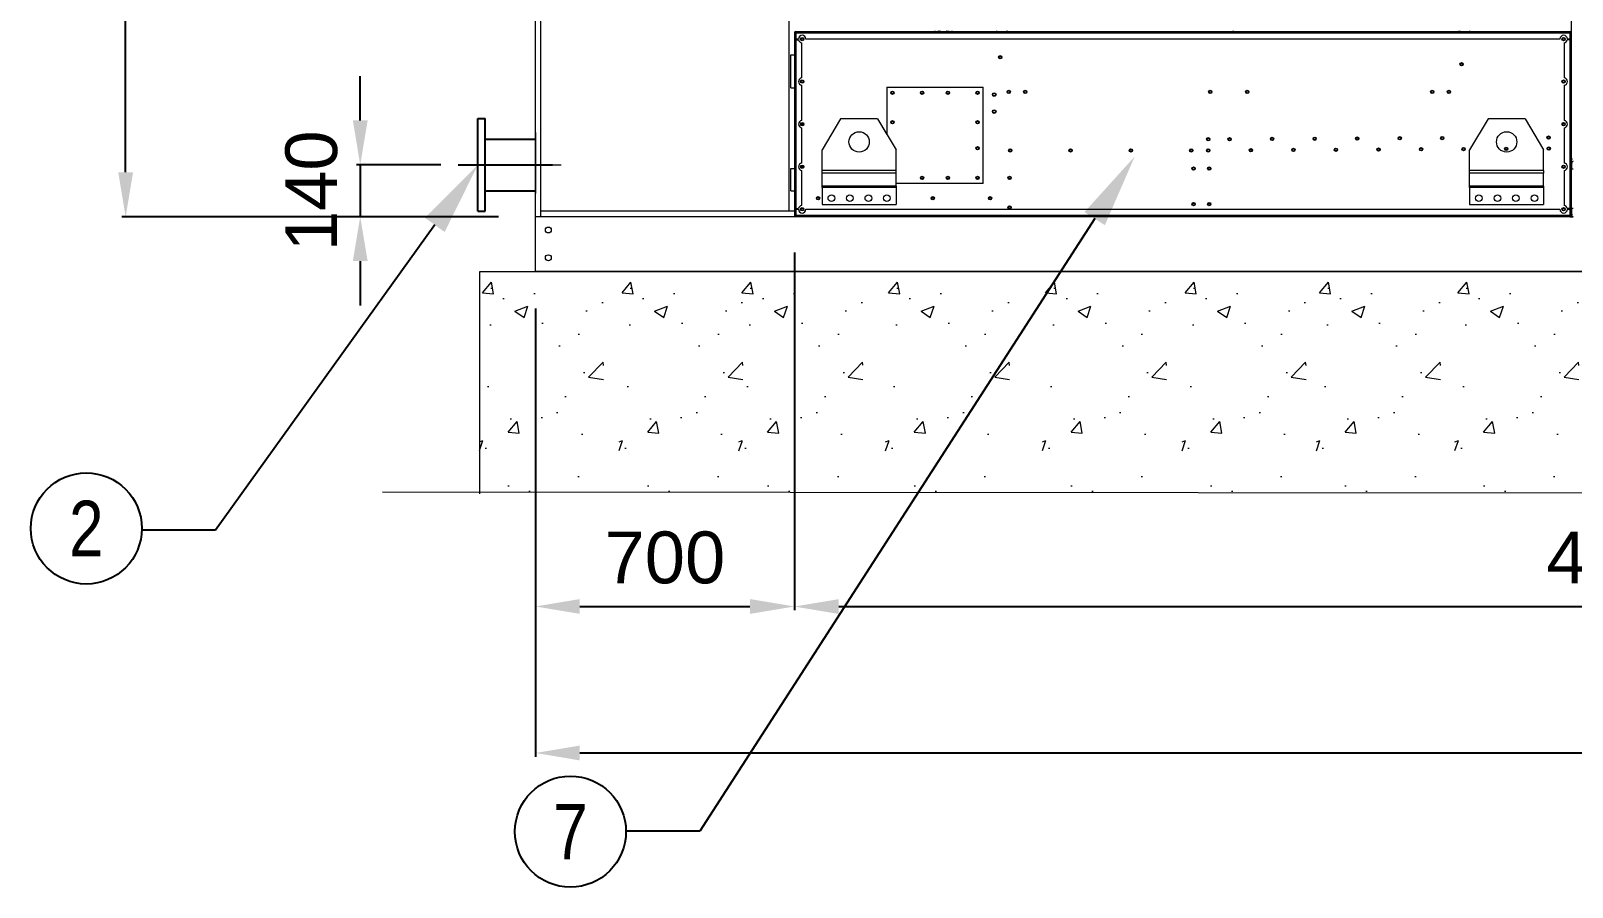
# Model space of a CAD drawing. Header units: millimetres. Extents: x -17070 to 46266, y -291348 to 34996.
# Drawn here: x 25388 to 29554, y 19973 to 22286 of the extents above; entities that cross this region are included whole.
import ezdxf
from ezdxf import colors
from ezdxf.entities.mleader import LeaderData, LeaderLine
from ezdxf.enums import TextEntityAlignment as Align
from ezdxf.math import Vec2, Vec3

# ---------------------------------------------------------------- set-up
doc = ezdxf.new("R2010")
doc.units = ezdxf.units.MM
doc.linetypes.add('CENTER', pattern=[2, 1.25, -0.25, 0.25, -0.25])
for name, color, linetype in [('1', 1, 'CENTER'), ('3', 7, 'Continuous'), ('center', 1, 'CENTER'), ('냉각탑_dim', 1, 'Continuous'), ('냉각탑_text', 3, 'Continuous'), ('냉각탑_기초', 23, 'Continuous')]:
    doc.layers.add(name, color=color, linetype=linetype)
doc.styles.get("Standard").update_dxf_attribs({"font": 'arial.ttf'})
doc.dimstyles.new('1.40', dxfattribs={"dimscale": 20, "dimtxt": 1.5, "dimasz": 1, "dimexe": 0.5, "dimexo": 0.5, "dimgap": 0.5, "dimtad": 1, "dimdec": 0, "dimzin": 0, "dimdsep": 46, "dimtxsty": 'Standard', "dimcen": 0, "dimclrd": 2, "dimclre": 2, "dimclrt": 3, "dimadec": 0, "dimazin": 0, "dimtfac": 1, "dimtdec": 0, "dimtmove": 0, "dimatfit": 0, "dimfxl": 1, "dimtolj": 1, "dimtzin": 0, "dimlwd": -1, "dimlwe": -1, "dimarcsym": 0})

# ---------------------------------------------------------------- blocks, each defined once
blk = doc.blocks.new('*D615')
at = {"color": 2, "transparency": 16777216}
for p, q in [((27451.6, 21687.1), (27451.6, 20720.9)), ((26751.6, 21535.3), (26751.6, 20720.9)), ((26871.6, 20730.9), (27331.6, 20730.9))]:
    blk.add_line(p, q, dxfattribs=at)
for points in [[(26871.6, 20750.9), (26871.6, 20710.9), (26751.6, 20730.9)], [(27331.6, 20750.9), (27331.6, 20710.9), (27451.6, 20730.9)]]:
    blk.add_solid(points, dxfattribs=at)
at = {"layer": 'Defpoints', "color": 0, "transparency": 16777216}
for p in [(27451.6, 21787.1), (26751.6, 21635.3), (27451.6, 20730.9)]:
    blk.add_point(p, dxfattribs=at)
at = {"color": 3, "lineweight": 5, "transparency": 16777216, "insert": (27101.6, 20862.4), "char_height": 140, "attachment_point": 5}
blk.add_mtext('\\A1;700', dxfattribs=at)
blk = doc.blocks.new('*D616')
at = {"color": 2, "transparency": 16777216}
for p, q in [((27451.6, 21683.6), (27451.6, 20720.7)), ((31951.6, 21683.6), (31951.6, 20720.7)), ((27571.6, 20730.7), (31831.6, 20730.7))]:
    blk.add_line(p, q, dxfattribs=at)
for points in [[(27571.6, 20750.7), (27571.6, 20710.7), (27451.6, 20730.7)], [(31831.6, 20750.7), (31831.6, 20710.7), (31951.6, 20730.7)]]:
    blk.add_solid(points, dxfattribs=at)
at = {"layer": 'Defpoints', "color": 0, "transparency": 16777216}
for p in [(27451.6, 21783.6), (31951.6, 21783.6), (31951.6, 20730.7)]:
    blk.add_point(p, dxfattribs=at)
at = {"color": 3, "lineweight": 5, "transparency": 16777216, "insert": (29701.6, 20862.2), "char_height": 140, "attachment_point": 5}
blk.add_mtext('\\A1;4500', dxfattribs=at)
blk = doc.blocks.new('*D618')
at = {"color": 2, "transparency": 16777216}
for p, q in [((26426.7, 24016.6), (25634.2, 24016.6)), ((25644.2, 21903.6), (25644.2, 23896.6)), ((26651.6, 21783.6), (25634.2, 21783.6))]:
    blk.add_line(p, q, dxfattribs=at)
for points in [[(25624.2, 23896.6), (25664.2, 23896.6), (25644.2, 24016.6)], [(25624.2, 21903.6), (25664.2, 21903.6), (25644.2, 21783.6)]]:
    blk.add_solid(points, dxfattribs=at)
at = {"layer": 'Defpoints', "color": 0, "transparency": 16777216}
for p in [(25644.2, 24016.6), (26526.7, 24016.6), (26751.6, 21783.6)]:
    blk.add_point(p, dxfattribs=at)
at = {"color": 3, "lineweight": 5, "transparency": 16777216, "insert": (25512.6, 22900.1), "char_height": 140, "attachment_point": 5, "rotation": 90}
blk.add_mtext('\\A1;2233', dxfattribs=at)
blk = doc.blocks.new('*D608')
at = {"color": 2, "transparency": 16777216}
for p, q in [((26751.6, 21535.3), (26751.6, 20325.2)), ((33051.6, 21535.3), (33051.6, 20325.2)), ((26871.6, 20335.2), (32931.6, 20335.2))]:
    blk.add_line(p, q, dxfattribs=at)
for points in [[(26871.6, 20355.2), (26871.6, 20315.2), (26751.6, 20335.2)], [(32931.6, 20355.2), (32931.6, 20315.2), (33051.6, 20335.2)]]:
    blk.add_solid(points, dxfattribs=at)
at = {"layer": 'Defpoints', "color": 0, "transparency": 16777216}
for p in [(26751.6, 21635.3), (33051.6, 21635.3), (33051.6, 20335.2)]:
    blk.add_point(p, dxfattribs=at)
at = {"color": 3, "lineweight": 5, "transparency": 16777216, "insert": (29901.6, 20466.7), "char_height": 140, "attachment_point": 5}
blk.add_mtext('\\A1;6300', dxfattribs=at)
blk = doc.blocks.new('*D619')
at = {"color": 2, "transparency": 16777216}
for p, q in [((26278.2, 22043.6), (26278.2, 22163.6)), ((26496.1, 21923.6), (26268.2, 21923.6)), ((26278.2, 21923.6), (26278.2, 21783.6)), ((26651.6, 21783.6), (26268.2, 21783.6)), ((26278.2, 21663.6), (26278.2, 21543.6))]:
    blk.add_line(p, q, dxfattribs=at)
for points in [[(26258.2, 22043.6), (26298.2, 22043.6), (26278.2, 21923.6)], [(26258.2, 21663.6), (26298.2, 21663.6), (26278.2, 21783.6)]]:
    blk.add_solid(points, dxfattribs=at)
at = {"layer": 'Defpoints', "color": 0, "transparency": 16777216}
for p in [(26596.1, 21923.6), (26278.2, 21783.6), (26751.6, 21783.6)]:
    blk.add_point(p, dxfattribs=at)
at = {"color": 3, "lineweight": 5, "transparency": 16777216, "insert": (26146.7, 21853.6), "char_height": 140, "attachment_point": 5, "rotation": 90}
blk.add_mtext('\\A1;140', dxfattribs=at)
blk = doc.blocks.new('1')
at = {"color": 0, "lineweight": 20}
for p, q in [((26751.6, 21783.6), (26751.6, 24183.6)), ((26766.6, 21783.6), (26766.6, 24168.6)), ((26751.6, 22011.2), (26751.6, 21846)), ((27451.6, 21798.6), (26766.6, 21798.6)), ((27451.6, 21787.1), (27451.6, 21783.6)), ((26751.6, 21635.3), (26751.6, 21783.6)), ((27451.6, 21783.6), (26751.6, 21783.6)), ((27455.1, 21783.6), (27451.6, 21783.6)), ((29548.1, 21783.6), (29556.3, 21783.6)), ((33051.6, 21635.3), (26751.6, 21635.3))]:
    blk.add_line(p, q, dxfattribs=at)
at = {"color": 7, "lineweight": 20, "ltscale": 0.108889}
blk.add_line((27436.6, 24168.6), (27436.6, 21798.6), dxfattribs=at)
at = {"color": 7, "lineweight": 20}
for p, q in [((29551.6, 21938.7), (29551.6, 24180.5)), ((27455.1, 22283.6), (29548.1, 22283.6)), ((27455.1, 22280.1), (29548.1, 22280.1)), ((29520.6, 22263.6), (27482.6, 22263.6)), ((29548.1, 21787.1), (27455.1, 21787.1)), ((27482.6, 21803.6), (29520.6, 21803.6)), ((29548.1, 21783.6), (27455.1, 21783.6))]:
    blk.add_line(p, q, dxfattribs=at)
at = {"color": 7, "lineweight": 20, "ltscale": 0.001111}
for p, q in [((27453.6, 22280.1), (27451.6, 22280.1)), ((27455.1, 22263.6), (27455.1, 22261.6)), ((29551.6, 22280.1), (29549.6, 22280.1)), ((27451.6, 21787.1), (27453.6, 21787.1)), ((27455.1, 21805.6), (27455.1, 21803.6)), ((29549.6, 21787.1), (29551.6, 21787.1))]:
    blk.add_line(p, q, dxfattribs=at)
at = {"color": 7, "lineweight": 20, "ltscale": 0.010278}
for p, q in [((27451.6, 22280.1), (27451.6, 22261.6)), ((27453.6, 22261.6), (27453.6, 22280.1)), ((29548.1, 22261.6), (29548.1, 22280.1)), ((29549.6, 22280.1), (29549.6, 22261.6)), ((29551.6, 22261.6), (29551.6, 22280.1)), ((27451.6, 21805.6), (27451.6, 21787.1)), ((27453.6, 21787.1), (27453.6, 21805.6)), ((29548.1, 21787.1), (29548.1, 21805.6)), ((29549.6, 21805.6), (29549.6, 21787.1)), ((29551.6, 21787.1), (29551.6, 21805.6))]:
    blk.add_line(p, q, dxfattribs=at)
at = {"color": 7, "lineweight": 20, "ltscale": 0.253333}
for p, q in [((27451.6, 22261.6), (27451.6, 21805.6)), ((27455.1, 22261.6), (27455.1, 21805.6)), ((29548.1, 21805.6), (29548.1, 22261.6)), ((29551.6, 21805.6), (29551.6, 22261.6))]:
    blk.add_line(p, q, dxfattribs=at)
at = {"color": 7, "lineweight": 20, "ltscale": 0.001944}
for p, q in [((27451.6, 22261.6), (27455.1, 22261.6)), ((27455.1, 22280.1), (27455.1, 22283.6)), ((29548.1, 22280.1), (29548.1, 22283.6)), ((29551.6, 22261.6), (29548.1, 22261.6)), ((27451.6, 21805.6), (27455.1, 21805.6)), ((27455.1, 21787.1), (27455.1, 21783.6)), ((29551.6, 21805.6), (29548.1, 21805.6)), ((29548.1, 21787.1), (29548.1, 21783.6))]:
    blk.add_line(p, q, dxfattribs=at)
at = {"color": 7, "lineweight": 20, "ltscale": 0.000833333}
for p, q in [((27455.1, 22280.1), (27453.6, 22280.1)), ((29548.1, 22280.1), (29549.6, 22280.1)), ((27455.1, 21787.1), (27453.6, 21787.1)), ((29548.1, 21787.1), (29549.6, 21787.1))]:
    blk.add_line(p, q, dxfattribs=at)
at = {"color": 7, "lineweight": 20, "ltscale": 0.009167}
for p, q in [((27455.1, 22280.1), (27455.1, 22263.6)), ((29548.1, 22263.6), (29548.1, 22280.1)), ((27455.1, 21803.6), (27455.1, 21787.1)), ((29548.1, 21787.1), (29548.1, 21803.6))]:
    blk.add_line(p, q, dxfattribs=at)
at = {"color": 7, "lineweight": 20, "ltscale": 0.004167}
for p, q in [((27462.6, 22263.6), (27455.1, 22263.6)), ((29548.1, 22263.6), (29540.6, 22263.6)), ((27455.1, 21803.6), (27462.6, 21803.6)), ((29540.6, 21803.6), (29548.1, 21803.6))]:
    blk.add_line(p, q, dxfattribs=at)
at = {"color": 7, "lineweight": 20, "ltscale": 0.004279}
for p, q in [((27455.1, 22261.6), (27462.8, 22261.6)), ((29548.1, 22261.6), (29540.4, 22261.6)), ((27455.1, 21805.6), (27462.8, 21805.6)), ((29548.1, 21805.6), (29540.4, 21805.6))]:
    blk.add_line(p, q, dxfattribs=at)
at = {"color": 7, "lineweight": 20, "ltscale": 0.052833}
for p, q in [((27471.6, 22158.6), (27471.6, 22253.7)), ((29531.6, 22253.7), (29531.6, 22158.6)), ((27471.6, 22043.6), (27471.6, 22138.7)), ((29531.6, 22138.7), (29531.6, 22043.6)), ((27471.6, 21928.6), (27471.6, 22023.7)), ((29531.6, 22023.7), (29531.6, 21928.6)), ((27471.6, 21813.6), (27471.6, 21908.7)), ((29531.6, 21908.7), (29531.6, 21813.6))]:
    blk.add_line(p, q, dxfattribs=at)
at = {"color": 7, "lineweight": 20, "ltscale": 0.001115}
for p, q in [((27998.8, 22283.6), (27999, 22285.6)), ((28025.4, 22283.6), (28025.6, 22285.6)), ((28027.6, 22283.6), (28027.8, 22285.6)), ((28637.8, 22285.6), (28637.6, 22283.6)), ((28637.6, 22283.6), (28637.8, 22285.6)), ((29247.8, 22285.6), (29247.6, 22283.6)), ((29250.8, 22283.6), (29250.9, 22285.6)), ((29277.4, 22283.6), (29277.5, 22285.6))]:
    blk.add_line(p, q, dxfattribs=at)
at = {"color": 7, "lineweight": 20, "ltscale": 0.02475}
for p, q in [((27441.6, 22176.6), (27441.6, 22221.2)), ((27441.6, 22132.1), (27441.6, 22176.6))]:
    blk.add_line(p, q, dxfattribs=at)
at = {"color": 7, "lineweight": 20, "ltscale": 0.005555}
for p, q in [((27441.6, 22221.2), (27451.6, 22221.2)), ((27441.6, 22132.1), (27451.6, 22132.1)), ((27441.6, 21913.9), (27451.6, 21913.9)), ((27441.6, 21853.4), (27451.6, 21853.4))]:
    blk.add_line(p, q, dxfattribs=at)
at = {"color": 7, "lineweight": 20, "ltscale": 0.144444}
for p, q in [((27701.6, 22133.6), (27961.6, 22133.6)), ((27701.6, 22133.6), (27701.6, 22006.1)), ((27961.6, 21873.6), (27961.6, 22133.6)), ((27961.6, 21873.6), (27726.6, 21873.6))]:
    blk.add_line(p, q, dxfattribs=at)
at = {"color": 7, "lineweight": 20, "ltscale": 1.31036e-06}
blk.add_line((27986.6, 22113.6), (27986.6, 22113.6), dxfattribs=at)
at = {"color": 7, "lineweight": 20, "ltscale": 0.053832}
for p, q in [((27576.6, 22047.6), (27526.6, 21964.6)), ((27676.6, 22047.6), (27726.6, 21964.6)), ((29326.6, 22047.6), (29276.6, 21964.6)), ((29426.6, 22047.6), (29476.6, 21964.6))]:
    blk.add_line(p, q, dxfattribs=at)
at = {"color": 7, "lineweight": 20, "ltscale": 0.055556}
for p, q in [((27676.6, 22047.6), (27576.6, 22047.6)), ((29426.6, 22047.6), (29326.6, 22047.6))]:
    blk.add_line(p, q, dxfattribs=at)
at = {"color": 7, "lineweight": 20, "ltscale": 0.026916}
blk.add_line((27676.6, 22047.6), (27701.6, 22006.1), dxfattribs=at)
at = {"color": 7, "lineweight": 20, "ltscale": 1.31073e-06}
blk.add_line((27986.6, 22067.6), (27986.6, 22067.6), dxfattribs=at)
at = {"lineweight": 5}
blk.add_line((26751.6, 21858.7), (26751.6, 21998.5), dxfattribs=at)
at = {"color": 7, "lineweight": 20, "ltscale": 0.003143}
for p, q in [((27471.6, 22036.5), (27471.6, 22030.8)), ((27471.6, 21921.5), (27471.6, 21915.8))]:
    blk.add_line(p, q, dxfattribs=at)
at = {"color": 7, "lineweight": 20, "ltscale": 0.031187}
for p, q in [((27526.6, 21908.5), (27526.6, 21964.6)), ((29276.6, 21908.5), (29276.6, 21964.6)), ((29476.6, 21908.5), (29476.6, 21964.6))]:
    blk.add_line(p, q, dxfattribs=at)
at = {"color": 7, "lineweight": 20, "ltscale": 0.004095}
blk.add_line((27726.6, 21862.7), (27726.6, 21964.6), dxfattribs=at)
at = {"color": 7, "lineweight": 20, "ltscale": 0.016806}
for p, q in [((27441.6, 21883.6), (27441.6, 21913.9)), ((27441.6, 21853.4), (27441.6, 21883.6))]:
    blk.add_line(p, q, dxfattribs=at)
at = {"color": 7, "lineweight": 20, "ltscale": 0.001722}
blk.add_line((29554.7, 21938.7), (29551.6, 21938.7), dxfattribs=at)
at = {"color": 7, "lineweight": 20, "ltscale": 0.001778}
for p, q in [((29554.8, 21928.9), (29551.6, 21928.9)), ((29554.8, 21788.3), (29551.6, 21788.3))]:
    blk.add_line(p, q, dxfattribs=at)
at = {"color": 7, "lineweight": 20, "ltscale": 0.009611}
for p, q in [((29551.6, 21928.9), (29551.6, 21911.6)), ((29551.6, 21805.6), (29551.6, 21788.3))]:
    blk.add_line(p, q, dxfattribs=at)
at = {"color": 7, "lineweight": 20, "ltscale": 0.002611}
for p, q in [((29556.3, 21911.6), (29551.6, 21911.6)), ((29556.3, 21805.6), (29551.6, 21805.6))]:
    blk.add_line(p, q, dxfattribs=at)
at = {"color": 7, "lineweight": 20, "ltscale": 0.058889}
blk.add_line((29551.6, 21805.6), (29551.6, 21911.6), dxfattribs=at)
at = {"color": 7, "lineweight": 20, "ltscale": 0.003919}
for p, q in [((27526.6, 21901.5), (27526.6, 21908.5)), ((29276.6, 21901.5), (29276.6, 21908.5)), ((29476.6, 21908.5), (29476.6, 21901.5))]:
    blk.add_line(p, q, dxfattribs=at)
at = {"color": 7, "lineweight": 20, "ltscale": 0.097222}
for p, q in [((27726.6, 21908.5), (27526.6, 21908.5)), ((27726.6, 21901.5), (27526.6, 21901.5))]:
    blk.add_line(p, q, dxfattribs=at)
at = {"color": 7, "lineweight": 20, "ltscale": 0.019545}
for p, q in [((27526.6, 21866.3), (27526.6, 21901.5)), ((29276.6, 21866.3), (29276.6, 21901.5)), ((29476.6, 21866.3), (29476.6, 21901.5))]:
    blk.add_line(p, q, dxfattribs=at)
at = {"color": 7, "lineweight": 20, "ltscale": 0.111111}
for p, q in [((29476.6, 21908.5), (29276.6, 21908.5)), ((29476.6, 21901.5), (29276.6, 21901.5)), ((27726.6, 21866.3), (27526.6, 21866.3)), ((27726.6, 21862.7), (27526.6, 21862.7)), ((29476.6, 21866.3), (29276.6, 21866.3)), ((29476.6, 21862.7), (29276.6, 21862.7)), ((27526.6, 21816.6), (27726.6, 21816.6)), ((29276.6, 21816.6), (29476.6, 21816.6))]:
    blk.add_line(p, q, dxfattribs=at)
at = {"color": 7, "lineweight": 20, "ltscale": 0.001959}
for p, q in [((27526.6, 21862.7), (27526.6, 21866.3)), ((27726.6, 21866.3), (27726.6, 21862.7)), ((29276.6, 21862.7), (29276.6, 21866.3)), ((29476.6, 21866.3), (29476.6, 21862.7))]:
    blk.add_line(p, q, dxfattribs=at)
at = {"color": 7, "lineweight": 20, "ltscale": 0.025612}
for p, q in [((27526.6, 21862.7), (27526.6, 21816.6)), ((27726.6, 21862.7), (27726.6, 21816.6)), ((29276.6, 21862.7), (29276.6, 21816.6)), ((29476.6, 21862.7), (29476.6, 21816.6))]:
    blk.add_line(p, q, dxfattribs=at)
at = {"color": 7, "lineweight": 20}
for centre, radius in [((27472.6, 22263.6), 4.5), ((27472.6, 22263.6), 3), ((29530.6, 22263.6), 4.5), ((29530.6, 22263.6), 3), ((28007.8, 22214.3), 4.5), ((28007.8, 22214.3), 3), ((29254.6, 22195.6), 4.5), ((29254.6, 22195.6), 3), ((27472.6, 22148.6), 4.5), ((27472.6, 22148.6), 3), ((27716.6, 22118.6), 4.5), ((27716.6, 22118.6), 3), ((27796.6, 22118.6), 4.5), ((27796.6, 22118.6), 3), ((27866.6, 22118.6), 4.5), ((27866.6, 22118.6), 3), ((27946.6, 22118.6), 4.5), ((27946.6, 22118.6), 3), ((28030.7, 22120.6), 4.5), ((28030.7, 22120.6), 3), ((28075.7, 22120.6), 4.5), ((28075.7, 22120.6), 3), ((28575.7, 22120.6), 4.5), ((28575.7, 22120.6), 3), ((28675.7, 22120.6), 4.5), ((28675.7, 22120.6), 3), ((29175.7, 22120.6), 4.5), ((29175.7, 22120.6), 3), ((29220.7, 22120.6), 4.5), ((29220.7, 22120.6), 3), ((29530.6, 22148.6), 4.5), ((29530.6, 22148.6), 3), ((27991.6, 22113.6), 5), ((27991.6, 22113.6), 3.5), ((27472.6, 22033.6), 4.5), ((27472.6, 22033.6), 3), ((27716.6, 22038.6), 4.5), ((27716.6, 22038.6), 3), ((27946.6, 22038.6), 4.5), ((27946.6, 22038.6), 3), ((27991.6, 22067.6), 5), ((27991.6, 22067.6), 3.5), ((29530.6, 22033.6), 4.5), ((29530.6, 22033.6), 3), ((27626.6, 21985.6), 27.5), ((28570.2, 21992.7), 4.5), ((28570.2, 21992.7), 3), ((28627.7, 21993), 4.5), ((28627.7, 21993), 3), ((28742.7, 21993.6), 4.5), ((28742.7, 21993.6), 3), ((28857.7, 21994.2), 4.5), ((28857.7, 21994.2), 3), ((28972.7, 21994.8), 4.5), ((28972.7, 21994.8), 3), ((29087.7, 21995.4), 4.5), ((29087.7, 21995.4), 3), ((29202.7, 21996), 4.5), ((29202.7, 21996), 3), ((29376.6, 21985.6), 27.5), ((29490.1, 21997.5), 4.5), ((29490.1, 21997.5), 3), ((27946.6, 21968.6), 4.5), ((27946.6, 21968.6), 3), ((28035.1, 21962.6), 4.5), ((28035.1, 21962.6), 3), ((28198.1, 21962.6), 4.5), ((28198.1, 21962.6), 3), ((28361.1, 21962.6), 4.5), ((28361.1, 21962.6), 3), ((28524.1, 21962.6), 4.5), ((28524.1, 21962.6), 3), ((28570.3, 21962.7), 4.5), ((28570.3, 21962.7), 3), ((28685.3, 21963.3), 4.5), ((28685.3, 21963.3), 3), ((28800.3, 21963.9), 4.5), ((28800.3, 21963.9), 3), ((28915.3, 21964.5), 4.5), ((28915.3, 21964.5), 3), ((29030.3, 21965.1), 4.5), ((29030.3, 21965.1), 3), ((29145.3, 21965.7), 4.5), ((29145.3, 21965.7), 3), ((29260.3, 21966.3), 4.5), ((29260.3, 21966.3), 3), ((29375.3, 21966.9), 4.5), ((29375.3, 21966.9), 3), ((29490.3, 21967.5), 4.5), ((29490.3, 21967.5), 3), ((27472.6, 21918.6), 4.5), ((27472.6, 21918.6), 3), ((28530.6, 21913.6), 4.5), ((28530.6, 21913.6), 3), ((28572.6, 21913.6), 4.5), ((28572.6, 21913.6), 3), ((29530.6, 21918.6), 4.5), ((29530.6, 21918.6), 3), ((27796.6, 21888.6), 4.5), ((27796.6, 21888.6), 3), ((27866.6, 21888.6), 4.5), ((27866.6, 21888.6), 3), ((27946.6, 21888.6), 4.5), ((27946.6, 21888.6), 3), ((28033.1, 21888.6), 4.5), ((28033.1, 21888.6), 3), ((27515.6, 21833.6), 4.5), ((27515.6, 21833.6), 3), ((27551.6, 21833.6), 9), ((27601.6, 21833.6), 9), ((27651.6, 21833.6), 9), ((27701.6, 21833.6), 9), ((27825.6, 21833.6), 4.5), ((27825.6, 21833.6), 3), ((27980.6, 21833.6), 4.5), ((27980.6, 21833.6), 3), ((29301.6, 21833.6), 9), ((29351.6, 21833.6), 9), ((29401.6, 21833.6), 9), ((29451.6, 21833.6), 9), ((27472.6, 21803.6), 4.5), ((27472.6, 21803.6), 3), ((28033.1, 21808.6), 4.5), ((28033.1, 21808.6), 3), ((28530.6, 21817.6), 4.5), ((28530.6, 21817.6), 3), ((28572.6, 21817.6), 4.5), ((28572.6, 21817.6), 3), ((29530.6, 21803.6), 4.5), ((29530.6, 21803.6), 3)]:
    blk.add_circle(centre, radius, dxfattribs=at)
at = {"lineweight": 20}
for centre in [(26786.6, 21747.8), (26786.6, 21672.8)]:
    blk.add_circle(centre, 8, dxfattribs=at)
at = {"color": 7, "lineweight": 20}
for centre, radius, start, end in [((27455.1, 22280.1), 3.5, 90, 180), ((27455.1, 22280.1), 1.5, 90, 180), ((27472.6, 22263.6), 10, 0, 180), ((27472.6, 22263.6), 10, 191.537, 264.2608), ((27490.1, 22280.1), 3.5, 89.755, 90), ((27854.4, 22293.6), 25, 198.6635, 203.5788), ((27854.4, 22293.6), 17, 208.0734, 216.0328), ((27854.4, 22293.6), 15, 212.232, 221.8115), ((27854.4, 22293.6), 12.5, 219.7932, 233.1319), ((27854.4, 22293.6), 12.5, 306.8681, 320.2068), ((27854.4, 22293.6), 15, 318.1885, 327.768), ((27854.4, 22293.6), 17, 323.9672, 331.9266), ((27854.4, 22293.6), 25, 336.4218, 341.3365), ((29513.1, 22280.1), 3.5, 90, 90.245), ((29530.6, 22263.6), 10, 0, 180), ((29530.6, 22263.6), 3, 173.8521, 180.0284), ((29530.6, 22263.6), 10, 275.7392, 348.463), ((29548.1, 22280.1), 3.5, 0, 90), ((29548.1, 22280.1), 1.5, 0, 90), ((27472.6, 22148.6), 10, 95.7392, 264.2608), ((29530.6, 22148.6), 3, 173.8521, 180.0293), ((29530.6, 22148.6), 10, 275.7392, 84.2608), ((27472.6, 22033.6), 10, 95.7392, 264.2608), ((29530.6, 22033.6), 10, 275.7392, 84.2608), ((29530.6, 22033.6), 3, 173.8521, 180.0293), ((27472.6, 21918.6), 10, 95.7392, 264.2608), ((29530.6, 21918.6), 3, 173.8521, 180.0293), ((29530.6, 21918.6), 10, 275.7392, 84.2608), ((29556.3, 21928.9), 4.7, 90, 180), ((27455.1, 21787.1), 3.5, 180, 270), ((27455.1, 21787.1), 1.5, 180, 270), ((27472.6, 21803.6), 10, 180, 0), ((27472.6, 21803.6), 10, 95.7392, 168.463), ((29530.6, 21803.6), 10, 180, 0), ((29530.6, 21803.6), 3, 173.8521, 180.0293), ((29530.6, 21803.6), 10, 11.537, 84.2608), ((29548.1, 21787.1), 3.5, 270, 0), ((29548.1, 21787.1), 1.5, 270, 0), ((29556.3, 21788.3), 4.7, 180, 270)]:
    blk.add_arc(centre, radius, start, end, dxfattribs=at)
at = {"layer": '1'}
blk.add_line((26542.5, 21923.6), (26798.7, 21923.6), dxfattribs=at)
at = {"layer": '3'}
for p, q in [((26596.1, 21798.6), (26596.1, 22048.6)), ((26596.1, 22048.6), (26616.1, 22048.6)), ((26616.1, 21798.6), (26616.1, 22048.6)), ((26616.1, 21993.5), (26751.6, 21993.5)), ((26616.1, 21853.7), (26751.6, 21853.7)), ((26596.1, 21798.6), (26616.1, 21798.6))]:
    blk.add_line(p, q, dxfattribs=at)
at = {"layer": 'center', "lineweight": 20, "ltscale": 30}
blk.add_line((26547.2, 21923.6), (26821.1, 21923.6), dxfattribs=at)

msp = doc.modelspace()

# ---------------------------------------------------------------- hatches: boundary and pattern name
at = {"layer": '냉각탑_기초', "lineweight": 20, "ltscale": 30}
h = msp.add_hatch(dxfattribs=at)
h.set_pattern_fill('AR-CONC', color=256, scale=50, style=0)
h.set_pattern_definition([(50, (12006.97, 5093.97), (358.63, -31.376), [37.5, -412.5]), (355, (12006.97, 5093.97), (-69.3757, 376.096), [30, -330]), (100.4514, (12036.86, 5091.35), (289.2547, 344.72), [31.87, -350.571]), (46.1842, (12006.97, 5193.97), (533.6205, -82.7595), [56.25, -618.75]), (96.6356, (12051.44, 5187.07), (467.331, 487.059), [47.805, -525.856]), (351.1842, (12007, 5193.97), (467.331, 487.059), [45, -495]), (21, (12056.97, 5168.97), (298.4535, -201.3094), [37.5, -412.5]), (326, (12056.97, 5168.97), (121.6577, 362.575), [30, -330]), (71.4514, (12081.84, 5152.2), (420.1113, 161.265), [31.87, -350.571]), (37.5, (12006.97, 5093.97), (6.0799, 166.4469), [0, -326, 0, -335, 0, -331.25]), (7.5, (12006.97, 5093.97), (131.5348, 197.2059), [0, -191, 0, -318.5, 0, -126.25]), (327.5, (11895.47, 5093.97), (266.9112, -11.2774), [0, -125, 0, -390, 0, -517.5]), (317.5, (11845.47, 5093.97), (291.593, 50.0525), [0, -162.5, 0, -259, 0, -367.5])])
h.paths.add_polyline_path([(26935.5, 21635.3), (26600.5, 21635.3), (26600.5, 21035.3), (26935.5, 21035.3)])
h = msp.add_hatch(dxfattribs=at)
h.set_pattern_fill('AR-CONC', color=256, scale=50, style=0)
h.set_pattern_definition([(50, (12384.04, 5093.97), (358.63, -31.376), [37.5, -412.5]), (355, (12384.04, 5093.97), (-69.3757, 376.096), [30, -330]), (100.4514, (12413.93, 5091.35), (289.2547, 344.72), [31.87, -350.571]), (46.1842, (12384.04, 5193.97), (533.6205, -82.7595), [56.25, -618.75]), (96.6356, (12428.5, 5187.07), (467.331, 487.059), [47.805, -525.856]), (351.1842, (12384.04, 5193.97), (467.331, 487.059), [45, -495]), (21, (12434.04, 5168.97), (298.4535, -201.3094), [37.5, -412.5]), (326, (12434.04, 5168.97), (121.6577, 362.575), [30, -330]), (71.4514, (12458.9, 5152.2), (420.1113, 161.265), [31.87, -350.571]), (37.5, (12384.04, 5093.97), (6.0799, 166.4469), [0, -326, 0, -335, 0, -331.25]), (7.5, (12384.04, 5093.97), (131.5348, 197.2059), [0, -191, 0, -318.5, 0, -126.25]), (327.5, (12272.54, 5093.97), (266.9112, -11.2774), [0, -125, 0, -390, 0, -517.5]), (317.5, (12222.54, 5093.97), (291.593, 50.0525), [0, -162.5, 0, -259, 0, -367.5])])
h.paths.add_polyline_path([(27312.6, 21635.3), (26977.6, 21635.3), (26977.6, 21035.3), (27312.6, 21035.3)])
h = msp.add_hatch(dxfattribs=at)
h.set_pattern_fill('AR-CONC', color=256, scale=50, style=0)
h.set_pattern_definition([(50, (12708.12, 5093.97), (358.63, -31.376), [37.5, -412.5]), (355, (12708.12, 5093.97), (-69.3757, 376.096), [30, -330]), (100.4514, (12738, 5091.35), (289.2547, 344.72), [31.87, -350.571]), (46.1842, (12708.12, 5193.97), (533.6205, -82.7595), [56.25, -618.75]), (96.6356, (12752.6, 5187.07), (467.331, 487.059), [47.805, -525.856]), (351.1842, (12708.1, 5193.97), (467.331, 487.059), [45, -495]), (21, (12758.12, 5168.97), (298.4535, -201.3094), [37.5, -412.5]), (326, (12758.12, 5168.97), (121.6577, 362.575), [30, -330]), (71.4514, (12783, 5152.2), (420.1113, 161.265), [31.87, -350.571]), (37.5, (12708.12, 5093.97), (6.0799, 166.4469), [0, -326, 0, -335, 0, -331.25]), (7.5, (12708.12, 5093.97), (131.5348, 197.2059), [0, -191, 0, -318.5, 0, -126.25]), (327.5, (12596.62, 5093.97), (266.9112, -11.2774), [0, -125, 0, -390, 0, -517.5]), (317.5, (12546.62, 5093.97), (291.593, 50.0525), [0, -162.5, 0, -259, 0, -367.5])])
h.paths.add_polyline_path([(27636.6, 21635.3), (27301.6, 21635.3), (27301.6, 21035.3), (27636.6, 21035.3)])
h = msp.add_hatch(dxfattribs=at)
h.set_pattern_fill('AR-CONC', color=256, scale=50, style=0)
h.set_pattern_definition([(50, (13104.57, 5093.97), (358.63, -31.376), [37.5, -412.5]), (355, (13104.57, 5093.97), (-69.3757, 376.096), [30, -330]), (100.4514, (13134.46, 5091.35), (289.2547, 344.72), [31.87, -350.571]), (46.1842, (13104.57, 5193.97), (533.6205, -82.7595), [56.25, -618.75]), (96.6356, (13149.04, 5187.07), (467.331, 487.059), [47.805, -525.856]), (351.1842, (13104.6, 5193.97), (467.331, 487.059), [45, -495]), (21, (13154.57, 5168.97), (298.4535, -201.3094), [37.5, -412.5]), (326, (13154.57, 5168.97), (121.6577, 362.575), [30, -330]), (71.4514, (13179.45, 5152.2), (420.1113, 161.265), [31.87, -350.571]), (37.5, (13104.57, 5093.97), (6.0799, 166.4469), [0, -326, 0, -335, 0, -331.25]), (7.5, (13104.57, 5093.97), (131.5348, 197.2059), [0, -191, 0, -318.5, 0, -126.25]), (327.5, (12993.07, 5093.97), (266.9112, -11.2774), [0, -125, 0, -390, 0, -517.5]), (317.5, (12943.07, 5093.97), (291.593, 50.0525), [0, -162.5, 0, -259, 0, -367.5])])
h.paths.add_polyline_path([(28033.1, 21635.3), (27698.1, 21635.3), (27698.1, 21035.3), (28033.1, 21035.3)])
h = msp.add_hatch(dxfattribs=at)
h.set_pattern_fill('AR-CONC', color=256, scale=50, style=0)
h.set_pattern_definition([(50, (13528.75, 5093.97), (358.63, -31.376), [37.5, -412.5]), (355, (13528.75, 5093.97), (-69.3757, 376.096), [30, -330]), (100.4514, (13558.64, 5091.35), (289.2547, 344.72), [31.87, -350.571]), (46.1842, (13528.75, 5193.97), (533.6205, -82.7595), [56.25, -618.75]), (96.6356, (13573.2, 5187.07), (467.331, 487.059), [47.805, -525.856]), (351.1842, (13528.75, 5193.97), (467.331, 487.059), [45, -495]), (21, (13578.75, 5168.97), (298.4535, -201.3094), [37.5, -412.5]), (326, (13578.75, 5168.97), (121.6577, 362.575), [30, -330]), (71.4514, (13603.62, 5152.2), (420.1113, 161.265), [31.87, -350.571]), (37.5, (13528.75, 5093.97), (6.0799, 166.4469), [0, -326, 0, -335, 0, -331.25]), (7.5, (13528.75, 5093.97), (131.5348, 197.2059), [0, -191, 0, -318.5, 0, -126.25]), (327.5, (13417.25, 5093.97), (266.9112, -11.2774), [0, -125, 0, -390, 0, -517.5]), (317.5, (13367.25, 5093.97), (291.593, 50.0525), [0, -162.5, 0, -259, 0, -367.5])])
h.paths.add_polyline_path([(28457.3, 21635.3), (28122.3, 21635.3), (28122.3, 21035.3), (28457.3, 21035.3)])
h = msp.add_hatch(dxfattribs=at)
h.set_pattern_fill('AR-CONC', color=256, scale=50, style=0)
h.set_pattern_definition([(50, (13905.8, 5093.97), (358.63, -31.376), [37.5, -412.5]), (355, (13905.8, 5093.97), (-69.3757, 376.096), [30, -330]), (100.4514, (13935.7, 5091.35), (289.2547, 344.72), [31.87, -350.571]), (46.1842, (13905.8, 5193.97), (533.6205, -82.7595), [56.25, -618.75]), (96.6356, (13950.27, 5187.07), (467.331, 487.059), [47.805, -525.856]), (351.1842, (13905.8, 5193.97), (467.331, 487.059), [45, -495]), (21, (13955.8, 5168.97), (298.4535, -201.3094), [37.5, -412.5]), (326, (13955.8, 5168.97), (121.6577, 362.575), [30, -330]), (71.4514, (13980.67, 5152.2), (420.1113, 161.265), [31.87, -350.571]), (37.5, (13905.8, 5093.97), (6.0799, 166.4469), [0, -326, 0, -335, 0, -331.25]), (7.5, (13905.8, 5093.97), (131.5348, 197.2059), [0, -191, 0, -318.5, 0, -126.25]), (327.5, (13794.3, 5093.97), (266.9112, -11.2774), [0, -125, 0, -390, 0, -517.5]), (317.5, (13744.3, 5093.97), (291.593, 50.0525), [0, -162.5, 0, -259, 0, -367.5])])
h.paths.add_polyline_path([(28834.3, 21635.3), (28499.3, 21635.3), (28499.3, 21035.3), (28834.3, 21035.3)])
h = msp.add_hatch(dxfattribs=at)
h.set_pattern_fill('AR-CONC', color=256, scale=50, style=0)
h.set_pattern_definition([(50, (14268.98, 5093.97), (358.63, -31.376), [37.5, -412.5]), (355, (14269, 5093.97), (-69.3757, 376.096), [30, -330]), (100.4514, (14298.87, 5091.35), (289.2547, 344.72), [31.87, -350.571]), (46.1842, (14269, 5193.97), (533.6205, -82.7595), [56.25, -618.75]), (96.6356, (14313.45, 5187.07), (467.331, 487.059), [47.805, -525.856]), (351.1842, (14269, 5193.97), (467.331, 487.059), [45, -495]), (21, (14318.98, 5168.97), (298.4535, -201.3094), [37.5, -412.5]), (326, (14319, 5168.97), (121.6577, 362.575), [30, -330]), (71.4514, (14343.85, 5152.2), (420.1113, 161.265), [31.87, -350.571]), (37.5, (14268.98, 5093.97), (6.0799, 166.4469), [0, -326, 0, -335, 0, -331.25]), (7.5, (14268.98, 5093.97), (131.5348, 197.2059), [0, -191, 0, -318.5, 0, -126.25]), (327.5, (14157.48, 5093.97), (266.9112, -11.2774), [0, -125, 0, -390, 0, -517.5]), (317.5, (14107.48, 5093.97), (291.593, 50.0525), [0, -162.5, 0, -259, 0, -367.5])])
h.paths.add_polyline_path([(29197.5, 21635.3), (28862.5, 21635.3), (28862.5, 21035.3), (29197.5, 21035.3)])
h = msp.add_hatch(dxfattribs=at)
h.set_pattern_fill('AR-CONC', color=256, scale=50, style=0)
h.set_pattern_definition([(50, (14643.26, 5093.97), (358.63, -31.376), [37.5, -412.5]), (355, (14643.26, 5093.97), (-69.3757, 376.096), [30, -330]), (100.4514, (14673.14, 5091.35), (289.2547, 344.72), [31.87, -350.571]), (46.1842, (14643.26, 5193.97), (533.6205, -82.7595), [56.25, -618.75]), (96.6356, (14687.7, 5187.07), (467.331, 487.059), [47.805, -525.856]), (351.1842, (14643.26, 5193.97), (467.331, 487.059), [45, -495]), (21, (14693.26, 5168.97), (298.4535, -201.3094), [37.5, -412.5]), (326, (14693.26, 5168.97), (121.6577, 362.575), [30, -330]), (71.4514, (14718.13, 5152.2), (420.1113, 161.265), [31.87, -350.571]), (37.5, (14643.26, 5093.97), (6.0799, 166.4469), [0, -326, 0, -335, 0, -331.25]), (7.5, (14643.26, 5093.97), (131.5348, 197.2059), [0, -191, 0, -318.5, 0, -126.25]), (327.5, (14531.76, 5093.97), (266.9112, -11.2774), [0, -125, 0, -390, 0, -517.5]), (317.5, (14481.76, 5093.97), (291.593, 50.0525), [0, -162.5, 0, -259, 0, -367.5])])
h.paths.add_polyline_path([(29571.8, 21635.3), (29236.8, 21635.3), (29236.8, 21035.3), (29571.8, 21035.3)])

# ---------------------------------------------------------------- linework, layer by layer
at = {"layer": '냉각탑_dim', "linetype": 'ByBlock', "lineweight": -3}
for centre in [(25537.9, 20941.6), (26846.4, 20122.8)]:
    msp.add_circle(centre, 150, dxfattribs=at)
at = {"layer": '냉각탑_기초', "lineweight": 20, "ltscale": 30}
for p, q in [((26601.6, 21035.3), (26601.6, 21635.3)), ((26601.6, 21635.3), (33201.6, 21635.3)), ((26338.5, 21040.3), (33435.4, 21035.3))]:
    msp.add_line(p, q, dxfattribs=at)

# ---------------------------------------------------------------- block references
msp.add_blockref('1', (0, 0))

# ---------------------------------------------------------------- texts
at = {"layer": '냉각탑_text', "width": 0.8}
for s, p in [('2', (25537.9, 20941.6)), ('7', (26846.4, 20122.8))]:
    msp.add_text(s, height=150, dxfattribs=at).set_placement(p, align=Align.MIDDLE_CENTER)

# ---------------------------------------------------------------- dimensions: what is measured, and where the dimension line sits
at = {"lineweight": 5}
dim = msp.add_linear_dim(base=(25644.2, 24016.6), p1=(26751.6, 21783.6), p2=(26526.7, 24016.6), angle=90, dimstyle='1.40', override={"dimtxt": 7, "dimasz": 6, "dimexo": 5, "dimgap": 3}, dxfattribs=at)
dim.commit()
dim.dimension.update_dxf_attribs({"geometry": '*D618', "text_midpoint": (25512.6, 22900.1)})
dim = msp.add_linear_dim(base=(26278.2, 21783.6), p1=(26596.1, 21923.6), p2=(26751.6, 21783.6), angle=90, dimstyle='1.40', override={"dimtxt": 7, "dimasz": 6, "dimexo": 5, "dimgap": 3}, dxfattribs=at)
dim.commit()
dim.dimension.update_dxf_attribs({"geometry": '*D619', "text_midpoint": (26278.2, 21853.6), "dimtype": 160})
for base, p1, p2, picture, middle in [((27451.6, 20730.9), (26751.6, 21635.3), (27451.6, 21787.1), '*D615', (27101.6, 20862.4)), ((31951.6, 20730.7), (27451.6, 21783.6), (31951.6, 21783.6), '*D616', (29701.6, 20862.2)), ((33051.6, 20335.2), (26751.6, 21635.3), (33051.6, 21635.3), '*D608', (29901.6, 20466.7))]:
    dim = msp.add_linear_dim(base=base, p1=p1, p2=p2, dimstyle='1.40', override={"dimtxt": 7, "dimasz": 6, "dimexo": 5, "dimgap": 3}, dxfattribs=at)
    dim.commit()
    dim.dimension.update_dxf_attribs({"geometry": picture, "text_midpoint": middle})

# ---------------------------------------------------------------- leaders
at = {"layer": '냉각탑_dim', "lineweight": -3}
ml = msp.add_multileader_mtext('Standard', dxfattribs=at)
ml.set_content('')
ml.set_leader_properties(color=256)
ml.build(insert=Vec2(0, 0))
ml.multileader.update_dxf_attribs({"text_right_attachment_type": 6, "dogleg_length": 5, "arrow_head_size": 199.5, "scale": 30})
ctx = ml.context
ctx.base_point, ctx.scale, ctx.char_height, ctx.arrow_head_size, ctx.landing_gap_size, ctx.plane_origin = Vec3(25687.9, 20936.9), 30, 7.18, 199.5, 3.59, Vec3(26726.1, 20426.7)
ctx.right_attachment, ctx.text_align_type = 6, 2
notes = []
notes.append((ctx, [(0, (1, 1, 0), (25887.4, 20936.9), (-1, 0), 199.5, [(0, [(26596.1, 21923.6)], 0, [])])]))
ctx.mtext, ml.multileader.dxf.content_type = None, 0
ml = msp.add_multileader_mtext('Standard', dxfattribs=at)
ml.set_content('')
ml.set_leader_properties(color=256)
ml.build(insert=Vec2(0, 0))
ml.multileader.update_dxf_attribs({"text_right_attachment_type": 6, "dogleg_length": 5, "arrow_head_size": 199.5, "scale": 30})
ctx = ml.context
ctx.base_point, ctx.scale, ctx.char_height, ctx.arrow_head_size, ctx.landing_gap_size, ctx.plane_origin = Vec3(26996.4, 20123.6), 30, 7.18, 199.5, 3.59, Vec3(28501.4, 20449.3)
ctx.right_attachment, ctx.text_align_type = 6, 2
notes.append((ctx, [(0, (1, 1, 0), (27195.9, 20123.6), (-1, 0), 199.5, [(0, [(28371.3, 21946.2)], 0, [])])]))
ctx.mtext, ml.multileader.dxf.content_type = None, 0
for ctx, leaders in notes:
    for number, flags, end, landing, length, lines in leaders:
        leader = LeaderData()
        leader.index, (leader.has_last_leader_line, leader.has_dogleg_vector, leader.attachment_direction) = number, flags
        leader.last_leader_point, leader.dogleg_vector, leader.dogleg_length = Vec3(end), Vec3(landing), length
        for number, points, colour, breaks in lines:
            line = LeaderLine()
            line.index, line.vertices, line.color, line.breaks = number, Vec3.list(points), colors.encode_raw_color(colour), breaks
            leader.lines.append(line)
        ctx.leaders.append(leader)

doc.saveas('drawing.dxf')
